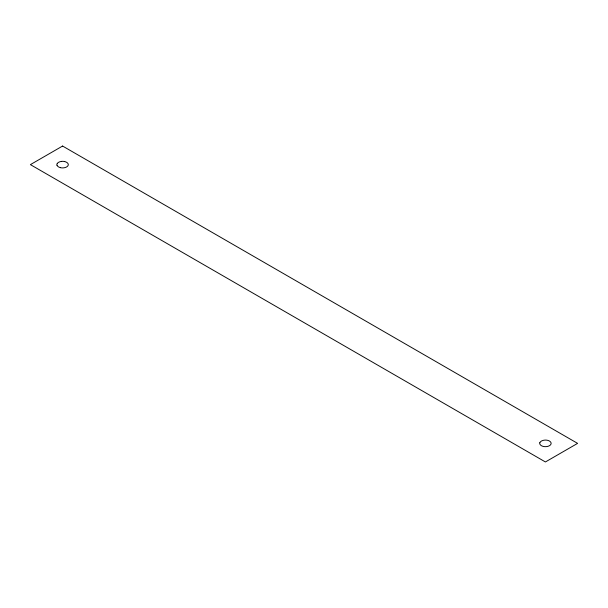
<?xml version="1.0" encoding="UTF-8"?>
<svg xmlns="http://www.w3.org/2000/svg" width="608" height="608" viewBox="0 0 608 608"><rect width="100%" height="100%" fill="white"/><g stroke="black" fill="none" stroke-linecap="round" stroke-linejoin="round"><path stroke-width="0.91" d="M539.874 442.761A5.662 3.268 0 0 1 543.301 440.352A5.708 3.291 0 0 1 546.501 440.131A5.662 3.268 0 0 1 550.688 442.153A5.708 3.291 0 0 1 551.015 443.992A5.662 3.268 0 0 1 547.565 446.416A5.708 3.291 0 0 1 544.327 446.599A5.662 3.268 0 0 1 540.185 444.615A5.708 3.291 0 0 1 539.813 442.738M60.481 167.656A5.662 3.268 0 0 1 57.053 165.247M57.365 163.4A5.662 3.268 0 0 1 61.537 161.416M64.744 161.599A5.662 3.268 0 0 1 68.172 164.008A5.708 3.298 0 0 1 67.86 165.855A5.662 3.268 0 0 1 63.688 167.838A5.708 3.298 0 0 1 60.428 167.671M56.97 165.247A5.708 3.298 0 0 1 57.281 163.385M61.484 161.386A5.708 3.298 0 0 1 64.714 161.568M62.586 146.042L30.4 164.624L545.414 461.958L577.6 443.376L62.586 146.042"/></g></svg>
